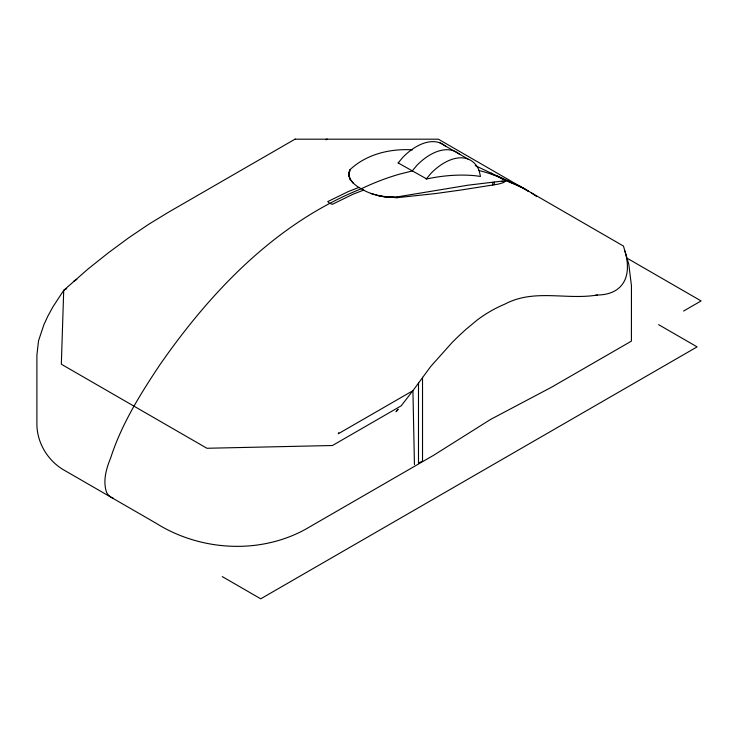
<?xml version="1.0" encoding="UTF-8"?>
<svg xmlns="http://www.w3.org/2000/svg" width="738" height="738" viewBox="0 0 738 738"><rect width="100%" height="100%" fill="white"/><g stroke="black" fill="none" stroke-linecap="round" stroke-linejoin="round"><path stroke-width="1.11" d="M412.514 149.842C390.264 148.476 366.518 154.076 349.96 169.731C345.688 178.126 354.637 185.376 361.269 188.78C371.98 195.542 384.71 196.917 397.072 197.692L435.937 193.504L460.964 190.017L498.178 184.159L503.095 182.738L505.253 181.004L505.355 180.423L500.687 177.729L475.244 165.58M349.96 169.731L348.779 174.657L349.96 179.085M349.83 170.912L348.779 174.233L349.96 178.9L353.428 183.448M505.253 181.004L505.355 180.423L515.17 184.325L524.644 188.937M338.76 432.662L338.244 433.787L412.929 390.679L430.761 366.435L452.376 342.229A436.896 349.129 80 0 1 466.01 329.323L477.08 320.126A189.758 152.351 77.8 0 1 504.847 304.121C534.229 288.475 566.489 300.237 597.282 295.025A102.628 48.376 40.9 0 0 624.911 251.04M426.158 179.103L431.093 173.209A52.804 30.489 -60 0 1 479.165 170.681L480.475 176.437L474.746 175.672A339.618 196.077 -60 0 0 426.73 178.956L398.151 162.932L403.096 157.046A52.804 30.489 -60 0 1 445.752 146.419M396.407 411.297L398.16 409.212L395.946 411.776M495.945 175.349L519.976 186.244L528.574 191.262L438.372 139.187L294.988 139.187L168.292 212.341L148.753 224.251L128.781 237.737L108.412 252.756L87.693 269.278L63.717 290.348L52.905 306.888L47.97 315.919L43.902 324.646L38.524 340.827L36.9 355.033L36.9 424.553C37.121 443.603 48.579 461.804 65.267 470.816L156.069 523.242C200.053 550.935 259.02 554.579 304.969 529.598L433.474 455.374L490.558 419.442L551.36 387.312L631.405 341.131L631.451 285.8L628.785 264.186L623.435 246.04L522.31 187.59L503.021 179.076A339.618 196.077 -60 0 0 478.464 170.423M396.085 197.609L388.105 196.935L397.072 196.926L468.15 185.173L505.253 180.727M73.865 281.15L76.853 279.425M66.706 288.623L63.717 290.348L61.328 364.212L206.917 448.27L332.469 445.512L401.168 405.845L412.929 390.679L414.442 464.599M326.713 139.187L325.818 139.703L327.358 139.187M595.391 295.348L597.282 295.025M683.6 311.039L701.1 300.938L627.401 258.383M359.157 187.341L348.428 191.493L327.746 201.603L329.508 203.227L332.414 204.297L353.096 194.186L363.825 190.035M398.151 162.932L398.732 162.794M294.988 139.187L295.468 139.187M379.129 195.93L388.105 197.36L379.129 195.93L370.771 193.467M500.991 178.439L503.021 179.076M494.995 175.21L491.204 173.55L491.204 172.996M113.246 498.224C110.423 497.274 108.163 495.216 106.687 492.661C102.628 481.324 106.198 468.75 110.645 457.994C121.484 424.276 140.294 394.157 159.814 364.895C210.93 291.298 276.658 222.608 361.269 188.78A339.618 196.077 -60 0 1 400.097 174.002L412.155 171.013L417.09 165.127A52.804 30.489 -60 0 1 459.756 154.5M439.922 142.849L467.929 159.011M658.6 324.646L697.106 346.878L260.726 598.813L222.23 576.581M502.061 181.197L503.897 182.258M531.406 192.904L536.849 196.659M504.976 180.939L504.976 181.502M494.275 182.102L494.275 184.74M492.744 182.314L492.744 185.053M422.523 377.284L422.523 461.204L418.492 462.929L418.492 382.948M397.072 196.926L397.072 197.692"/></g></svg>
